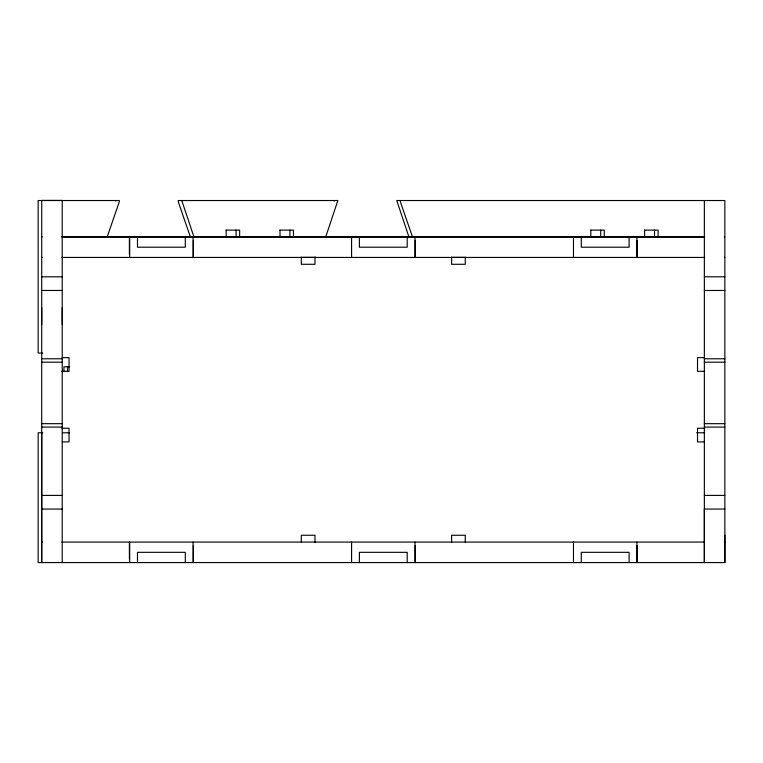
<?xml version="1.0" encoding="UTF-8"?>
<svg xmlns="http://www.w3.org/2000/svg" width="763" height="763" viewBox="0 0 763 763"><rect width="100%" height="100%" fill="white"/><g stroke="black" fill="none" stroke-linecap="round" stroke-linejoin="round"><path stroke-width="1.14" d="M41.717 432.783L41.707 562.579L41.727 200.421L62.223 200.421L62.223 562.579M41.727 324.628L41.727 307.546M62.223 324.628L62.223 307.546M42.804 432.783L38.16 432.783L38.15 562.579L724.85 562.579L724.85 535.254M41.727 257.446L42.223 257.35M107.03 237.36L119.057 202.481A6.838 6.733 -89.9 0 0 119.333 200.526L38.15 200.526L38.16 353.088L42.804 353.088M325.839 236.559L337.875 200.526L178.227 200.526A6.857 6.762 -89.5 0 0 178.504 202.481L190.54 237.36M226.001 230.121L239.649 230.121L239.649 236.959M279.821 230.121L293.469 230.121L293.469 237.188M590.619 230.121L604.267 230.121L604.267 236.959M644.439 230.121L658.087 230.121L658.087 237.188M41.727 236.854L42.223 236.854M61.927 236.854L704.65 236.854M724.354 236.854L724.85 236.854M61.889 236.959L704.65 236.959M300.431 257.35L315.939 257.35M451.753 257.35L466.145 257.35M724.354 257.35L724.85 257.35M61.927 257.446L704.65 257.446M41.727 276.807L62.223 276.807M704.354 276.807L724.85 276.807M41.727 290.465L62.223 290.465M704.354 290.465L724.85 290.465M62.223 357.637L69.052 357.637L69.052 371.304L61.927 371.304M704.354 357.637L697.525 357.637L697.525 371.304L704.65 371.304M41.727 358.782L62.223 358.782M704.354 358.782L724.85 358.782M41.727 362.196L62.223 362.196M704.354 362.196L724.85 362.196M69.748 366.745L63.949 366.745L63.949 371.514M41.727 423.675L62.223 423.675M704.354 423.675L724.85 423.675M41.727 427.089L62.223 427.089M704.354 427.089L724.85 427.089M61.927 428.234L69.052 428.234L69.052 441.891L62.223 441.891M704.65 428.234L697.525 428.234L697.525 441.891L704.354 441.891M62.547 432.783L69.586 432.783M696.6 432.783L704.64 432.783M41.727 495.406L62.223 495.406M704.354 495.406L724.85 495.406M41.727 509.064L62.223 509.064M724.85 509.064L704.354 509.064L704.354 562.579L704.354 200.526M41.727 542.083L42.223 542.083M61.927 542.083L704.65 542.083M724.354 542.083L724.85 542.178M412.63 237.36L400.604 202.481A6.886 6.772 90 0 1 400.337 201.022L400.327 200.526M409.073 237.36L396.77 200.526L724.85 200.526L724.85 562.579M194.098 237.36L181.785 200.526M654.53 230.121L654.53 237.188M644.63 230.121L644.63 236.959M637.181 240.374L637.181 257.446M637.181 545.497L637.181 562.579M636.895 236.959L636.895 257.446M636.895 542.083L636.895 562.579M629.103 236.959L629.103 247.202L581.282 247.202L581.282 236.959M629.103 562.579L629.103 552.326L581.282 552.326L581.282 562.579M600.71 230.121L600.71 236.959M590.82 230.121L590.82 237.188M573.48 236.959L573.48 257.446M573.48 542.083L573.48 562.579M465.268 257.446L465.268 264.284L451.601 264.284L451.601 257.15M465.268 542.083L465.268 535.254L451.601 535.254L451.601 542.379M415.282 240.374L415.282 257.446M415.282 545.497L415.282 562.579M414.996 236.959L414.996 257.446M414.996 542.083L414.996 562.579M407.204 236.959L407.204 247.202L359.383 247.202L359.383 236.959M407.204 562.579L407.204 552.326L359.383 552.326L359.383 562.579M351.581 236.959L351.581 257.446M351.581 542.083L351.581 562.579M314.976 257.15L314.976 264.284L301.318 264.284L301.318 257.446M314.976 542.379L314.976 535.254L301.318 535.254L301.318 542.083M289.911 230.121L289.911 237.188M280.011 230.121L280.011 236.959M236.091 230.121L236.091 236.959M226.191 230.121L226.191 237.188M193.382 240.374L193.382 257.446M193.382 545.497L193.382 562.579M193.096 236.959L193.096 257.446M193.096 542.083L193.096 562.579M185.295 236.959L185.295 247.202L137.483 247.202L137.483 236.959M185.295 562.579L185.295 552.326L137.483 552.326L137.483 562.579M129.681 236.959L129.681 257.446M129.681 542.083L129.681 562.579M129.395 236.959L129.395 254.031M129.395 542.083L129.395 559.165M67.506 366.745L67.506 371.514M334.308 200.526A6.838 6.733 -89.9 0 1 334.289 201.022M115.776 200.526A6.838 6.733 -89.9 0 1 115.757 201.022"/></g></svg>
